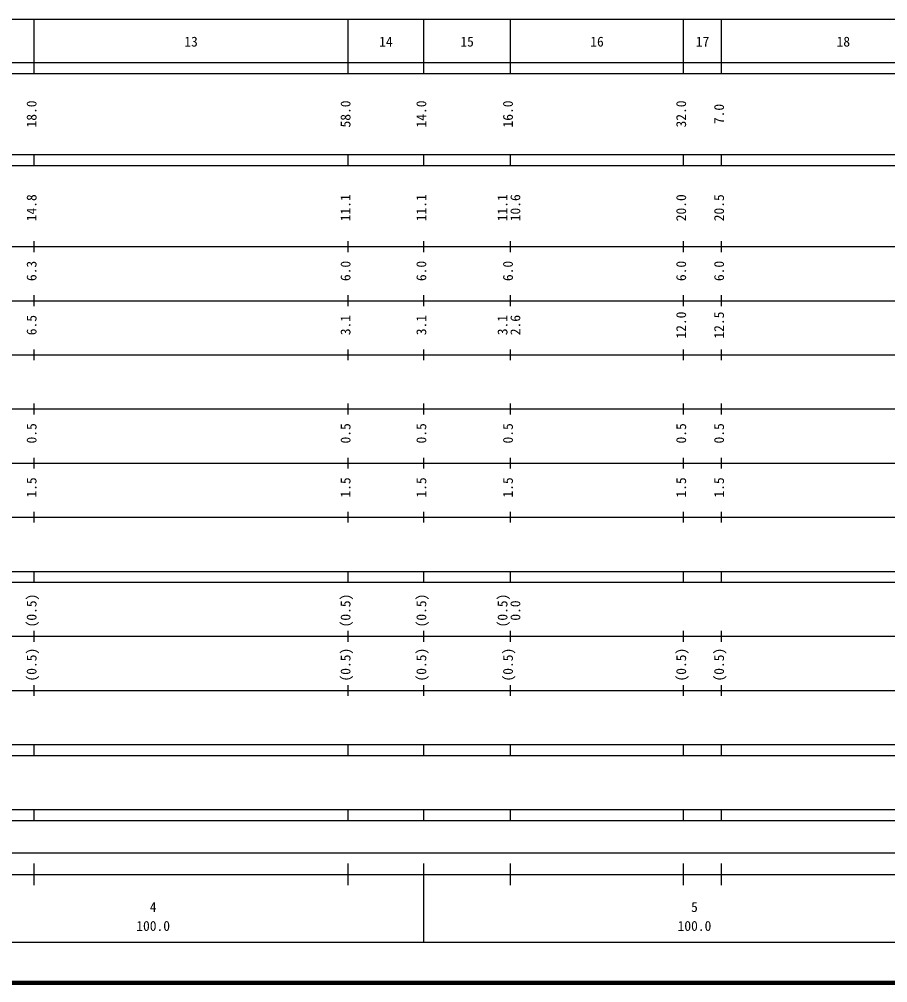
# Model space of a CAD drawing. Units: millimetres on the paper, enlarged 1000 times. Extents: x 40000 to 680000, y 20000 to 380000.
# Drawn here: x 293268 to 453701, y 20000 to 198000 of the extents above; entities that cross this region are included whole.
import ezdxf
from ezdxf.enums import TextEntityAlignment as Align

# ---------------------------------------------------------------- set-up
doc = ezdxf.new("R2010")
doc.units = ezdxf.units.MM
doc.header["$LTSCALE"] = 1000
doc.layers.add('M-TTL', color=2, linetype='Continuous', lineweight=140)
doc.layers.add('M-TTL-BAND', color=7, linetype='Continuous', lineweight=25)
doc.styles.add('ＭＳ ゴシック', font='')
doc.styles.get('ＭＳ ゴシック').set_extended_font_data('MS Gothic')

msp = doc.modelspace()

# ---------------------------------------------------------------- linework, layer by layer
at = {"layer": 'M-TTL'}
msp.add_line((40000, 20000), (680000, 20000), dxfattribs=at)
at = {"layer": 'M-TTL-BAND'}
for p, q in [((68000, 198000), (579000, 198000)), ((296000, 188000), (296000, 198000)), ((354000, 188000), (354000, 198000)), ((368000, 188000), (368000, 198000)), ((384000, 188000), (384000, 198000)), ((416000, 188000), (416000, 198000)), ((423000, 188000), (423000, 198000)), ((40000, 190000), (579000, 190000)), ((40000, 188000), (579000, 188000)), ((40000, 173000), (579000, 173000)), ((296000, 171000), (296000, 173000)), ((354000, 171000), (354000, 173000)), ((368000, 171000), (368000, 173000)), ((384000, 171000), (384000, 173000)), ((416000, 171000), (416000, 173000)), ((423000, 171000), (423000, 173000)), ((40000, 171000), (579000, 171000)), ((296000, 155000), (296000, 157000)), ((354000, 155000), (354000, 157000)), ((368000, 155000), (368000, 157000)), ((384000, 155000), (384000, 157000)), ((416000, 155000), (416000, 157000)), ((423000, 155000), (423000, 157000)), ((40000, 156000), (579000, 156000)), ((46000, 146000), (579000, 146000)), ((296000, 145000), (296000, 147000)), ((354000, 145000), (354000, 147000)), ((368000, 145000), (368000, 147000)), ((384000, 145000), (384000, 147000)), ((416000, 145000), (416000, 147000)), ((423000, 145000), (423000, 147000)), ((52000, 136000), (579000, 136000)), ((296000, 135000), (296000, 137000)), ((354000, 135000), (354000, 137000)), ((368000, 135000), (368000, 137000)), ((384000, 135000), (384000, 137000)), ((416000, 135000), (416000, 137000)), ((423000, 135000), (423000, 137000)), ((296000, 125000), (296000, 127000)), ((354000, 125000), (354000, 127000)), ((368000, 125000), (368000, 127000)), ((384000, 125000), (384000, 127000)), ((416000, 125000), (416000, 127000)), ((423000, 125000), (423000, 127000)), ((46000, 126000), (579000, 126000)), ((52000, 116000), (579000, 116000)), ((296000, 115000), (296000, 117000)), ((354000, 115000), (354000, 117000)), ((368000, 115000), (368000, 117000)), ((384000, 115000), (384000, 117000)), ((416000, 115000), (416000, 117000)), ((423000, 115000), (423000, 117000)), ((296000, 105000), (296000, 107000)), ((354000, 105000), (354000, 107000)), ((368000, 105000), (368000, 107000)), ((384000, 105000), (384000, 107000)), ((416000, 105000), (416000, 107000)), ((423000, 105000), (423000, 107000)), ((46000, 106000), (579000, 106000)), ((40000, 96000), (579000, 96000)), ((296000, 94000), (296000, 96000)), ((354000, 94000), (354000, 96000)), ((368000, 94000), (368000, 96000)), ((384000, 94000), (384000, 96000)), ((416000, 94000), (416000, 96000)), ((423000, 94000), (423000, 96000)), ((40000, 94000), (579000, 94000)), ((49000, 84000), (579000, 84000)), ((296000, 83000), (296000, 85000)), ((354000, 83000), (354000, 85000)), ((368000, 83000), (368000, 85000)), ((384000, 83000), (384000, 85000)), ((416000, 83000), (416000, 85000)), ((423000, 83000), (423000, 85000)), ((296000, 73000), (296000, 75000)), ((354000, 73000), (354000, 75000)), ((368000, 73000), (368000, 75000)), ((384000, 73000), (384000, 75000)), ((416000, 73000), (416000, 75000)), ((423000, 73000), (423000, 75000)), ((40000, 74000), (579000, 74000)), ((40000, 64000), (579000, 64000)), ((296000, 62000), (296000, 64000)), ((354000, 62000), (354000, 64000)), ((368000, 62000), (368000, 64000)), ((384000, 62000), (384000, 64000)), ((416000, 62000), (416000, 64000)), ((423000, 62000), (423000, 64000)), ((40000, 62000), (579000, 62000)), ((40000, 52000), (579000, 52000)), ((296000, 50000), (296000, 52000)), ((354000, 50000), (354000, 52000)), ((368000, 50000), (368000, 52000)), ((384000, 50000), (384000, 52000)), ((416000, 50000), (416000, 52000)), ((423000, 50000), (423000, 52000)), ((40000, 50000), (579000, 50000)), ((71000, 44000), (567000, 44000)), ((296000, 38000), (296000, 42000)), ((354000, 38000), (354000, 42000)), ((368000, 27500), (368000, 42000)), ((384000, 38000), (384000, 42000)), ((416000, 38000), (416000, 42000)), ((423000, 38000), (423000, 42000)), ((40000, 40000), (579000, 40000)), ((68000, 27500), (579000, 27500))]:
    msp.add_line(p, q, dxfattribs=at)

# ---------------------------------------------------------------- texts
at = {"layer": 'M-TTL-BAND', "style": 'ＭＳ ゴシック'}
for s, p in [('13', (325000, 192405)), ('14', (361000, 192405)), ('15', (376000, 192405)), ('16', (400000, 192405)), ('17', (419500, 192405)), ('18', (445500, 192405)), ('4', (318000, 32523)), ('5', (418000, 32523)), ('100.0', (318000, 29033)), ('100.0', (418000, 29033))]:
    msp.add_text(s, height=1833, dxfattribs=at).set_placement(p, align=Align.BOTTOM_CENTER)
for s, p in [('18.0', (297000, 180500)), ('58.0', (355000, 180500)), ('14.0', (369000, 180500)), ('16.0', (385000, 180500)), ('32.0', (417000, 180500)), ('7.0', (424000, 180500)), ('14.8', (297000, 163174)), ('11.1', (355000, 163174)), ('11.1', (369000, 163174)), ('11.1', (384000, 163174)), ('10.6', (386370, 163174)), ('20.0', (417000, 163174)), ('20.5', (424000, 163174)), ('6.3', (297000, 151500)), ('6.0', (355000, 151500)), ('6.0', (369000, 151500)), ('6.0', (385000, 151500)), ('6.0', (417000, 151500)), ('6.0', (424000, 151500)), ('6.5', (297000, 141500)), ('3.1', (355000, 141500)), ('3.1', (369000, 141500)), ('3.1', (384000, 141500)), ('2.6', (386370, 141500)), ('12.0', (417000, 141500)), ('12.5', (424000, 141500)), ('0.5', (297000, 121500)), ('0.5', (355000, 121500)), ('0.5', (369000, 121500)), ('0.5', (385000, 121500)), ('0.5', (417000, 121500)), ('0.5', (424000, 121500)), ('1.5', (297000, 111500)), ('1.5', (355000, 111500)), ('1.5', (369000, 111500)), ('1.5', (385000, 111500)), ('1.5', (417000, 111500)), ('1.5', (424000, 111500)), ('(0.5)', (297000, 88764)), ('(0.5)', (355000, 88764)), ('(0.5)', (369000, 88764)), ('(0.5)', (384000, 88764)), ('0.0', (386370, 88764)), ('(0.5)', (297000, 78764)), ('(0.5)', (355000, 78764)), ('(0.5)', (369000, 78764)), ('(0.5)', (385000, 78764)), ('(0.5)', (417000, 78764)), ('(0.5)', (424000, 78764))]:
    msp.add_text(s, height=1833, rotation=90, dxfattribs=at).set_placement(p, align=Align.BOTTOM_CENTER)

doc.saveas('drawing.dxf')
